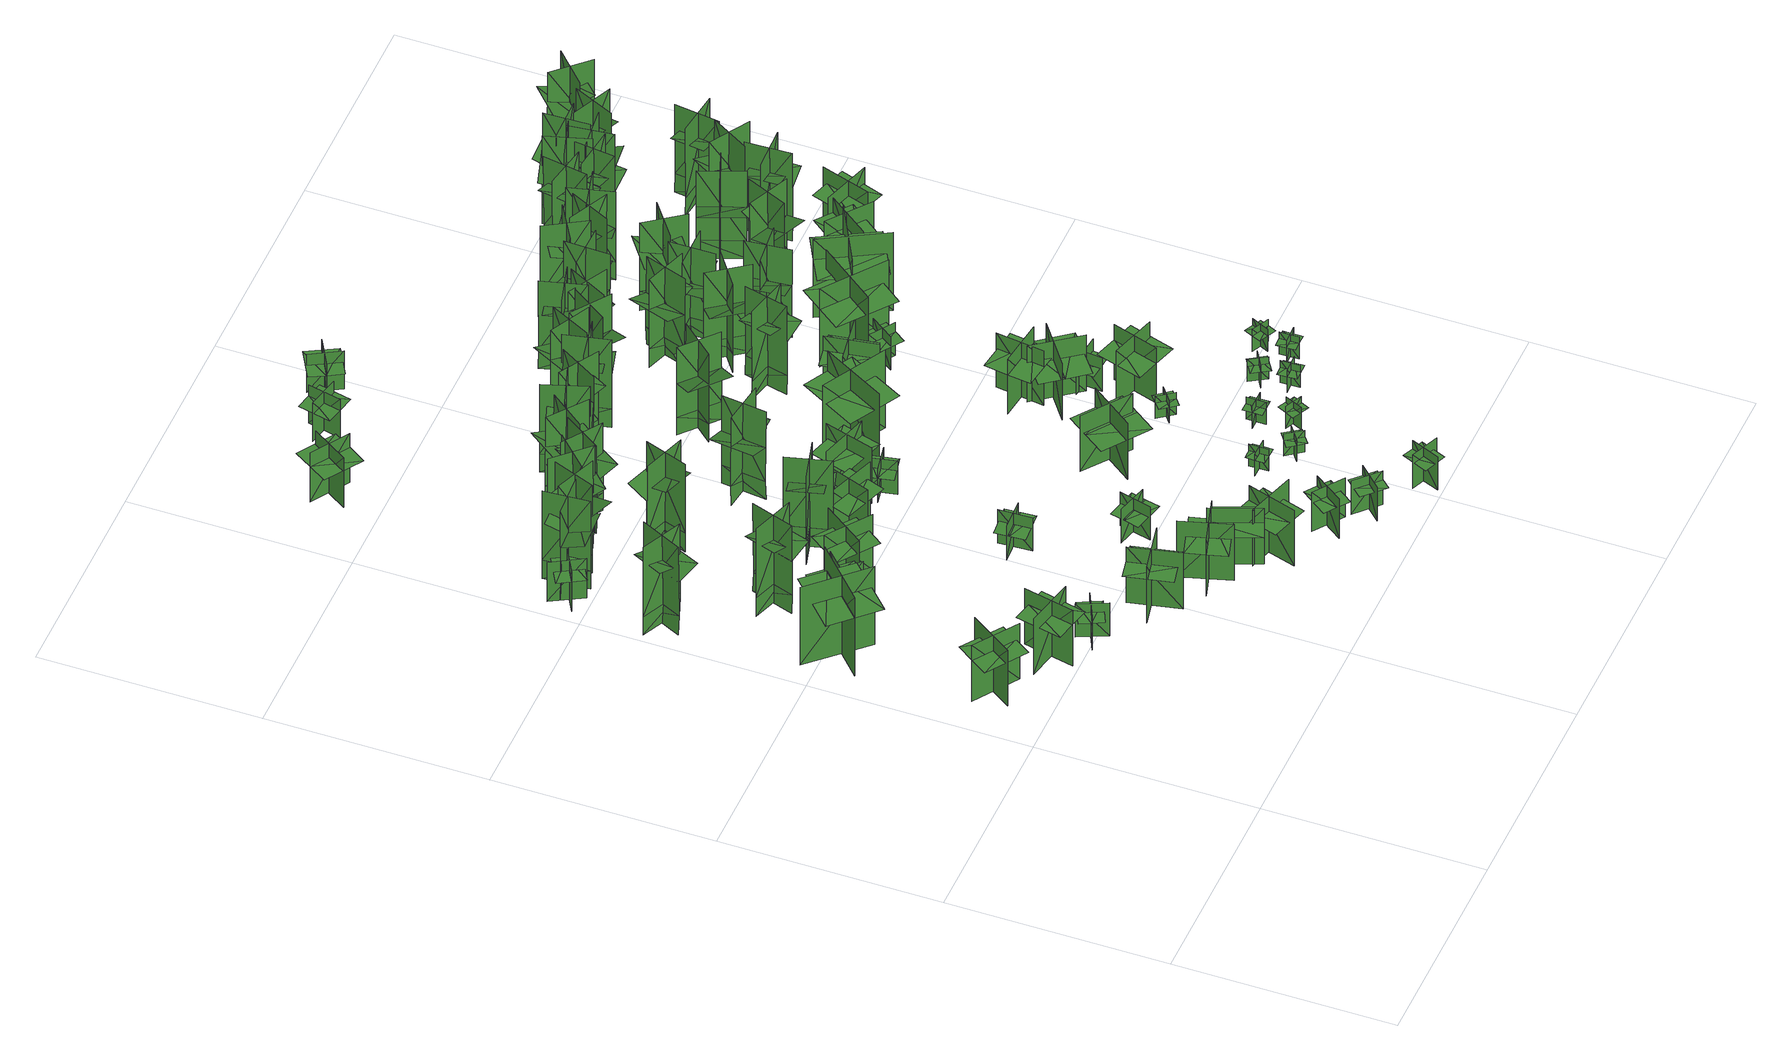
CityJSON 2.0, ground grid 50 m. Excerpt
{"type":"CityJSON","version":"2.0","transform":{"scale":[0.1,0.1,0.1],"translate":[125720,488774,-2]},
"CityObjects":{
"tree1":{"type":"SolitaryVegetationObject","geometry":[{"type":"MultiSurface","lod":"1","boundaries":[[[0,1,2]],[[0,2,3]],[[4,5,6]],[[4,6,7]],[[8,9,10]],[[8,10,11]],[[8,12,13]],[[8,13,9]]]}]},
"tree2":{"type":"SolitaryVegetationObject","geometry":[{"type":"MultiSurface","lod":"1","boundaries":[[[14,15,16]],[[14,16,17]],[[18,19,20]],[[18,20,21]],[[22,23,24]],[[22,24,25]],[[22,26,27]],[[22,27,23]]]}]},
"tree3":{"type":"SolitaryVegetationObject","geometry":[{"type":"MultiSurface","lod":"1","boundaries":[[[28,29,30]],[[28,30,31]],[[32,33,34]],[[32,34,35]],[[36,37,38]],[[36,38,39]],[[36,40,41]],[[36,41,37]]]}]},
"tree4":{"type":"SolitaryVegetationObject","geometry":[{"type":"MultiSurface","lod":"1","boundaries":[[[42,43,44]],[[42,44,45]],[[46,47,48]],[[46,48,49]],[[50,51,47]],[[50,47,46]],[[52,53,43]],[[52,43,42]],[[54,55,56]],[[54,56,57]],[[58,59,60]],[[58,60,61]]]}]},
"tree5":{"type":"SolitaryVegetationObject","geometry":[{"type":"MultiSurface","lod":"1","boundaries":[[[62,63,64]],[[62,64,65]],[[66,67,68]],[[66,68,69]],[[70,71,72]],[[70,72,73]],[[70,74,75]],[[70,75,71]]]}]},
"tree6":{"type":"SolitaryVegetationObject","geometry":[{"type":"MultiSurface","lod":"1","boundaries":[[[76,77,78]],[[76,78,79]],[[80,81,82]],[[80,82,83]],[[84,85,86]],[[84,86,87]],[[84,88,89]],[[84,89,85]]]}]},
"tree7":{"type":"SolitaryVegetationObject","geometry":[{"type":"MultiSurface","lod":"1","boundaries":[[[90,91,92]],[[90,92,93]],[[94,95,96]],[[94,96,97]],[[98,99,100]],[[98,100,101]],[[98,102,103]],[[98,103,99]]]}]},
"tree8":{"type":"SolitaryVegetationObject","geometry":[{"type":"MultiSurface","lod":"1","boundaries":[[[104,105,106]],[[104,106,107]],[[108,109,110]],[[108,110,111]],[[112,113,109]],[[112,109,108]],[[114,115,105]],[[114,105,104]],[[116,117,118]],[[116,118,119]],[[120,121,122]],[[120,122,123]]]}]},
"tree9":{"type":"SolitaryVegetationObject","geometry":[{"type":"MultiSurface","lod":"1","boundaries":[[[124,125,126]],[[124,126,127]],[[128,129,130]],[[128,130,131]],[[132,133,129]],[[132,129,128]],[[134,135,125]],[[134,125,124]],[[136,137,138]],[[136,138,139]],[[140,141,142]],[[140,142,143]]]}]},
"tree10":{"type":"SolitaryVegetationObject","geometry":[{"type":"MultiSurface","lod":"1","boundaries":[[[144,145,146]],[[144,146,147]],[[148,149,150]],[[148,150,151]],[[152,153,154]],[[152,154,155]],[[152,156,157]],[[152,157,153]]]}]},
"tree11":{"type":"SolitaryVegetationObject","geometry":[{"type":"MultiSurface","lod":"1","boundaries":[[[158,159,160]],[[158,160,161]],[[162,163,164]],[[162,164,165]],[[166,167,163]],[[166,163,162]],[[168,169,159]],[[168,159,158]],[[170,171,172]],[[170,172,173]],[[174,175,176]],[[174,176,177]]]}]},
"tree12":{"type":"SolitaryVegetationObject","geometry":[{"type":"MultiSurface","lod":"1","boundaries":[[[178,179,180]],[[178,180,181]],[[182,183,184]],[[182,184,185]],[[186,187,188]],[[186,188,189]],[[186,190,191]],[[186,191,187]]]}]},
"tree13":{"type":"SolitaryVegetationObject","geometry":[{"type":"MultiSurface","lod":"1","boundaries":[[[192,193,194]],[[192,194,195]],[[196,197,198]],[[196,198,199]],[[200,201,202]],[[200,202,203]],[[200,204,205]],[[200,205,201]]]}]},
"tree14":{"type":"SolitaryVegetationObject","geometry":[{"type":"MultiSurface","lod":"1","boundaries":[[[206,207,208]],[[206,208,209]],[[210,211,212]],[[210,212,213]],[[214,215,211]],[[214,211,210]],[[216,217,207]],[[216,207,206]],[[218,219,220]],[[218,220,221]],[[222,223,224]],[[222,224,225]]]}]},
"tree15":{"type":"SolitaryVegetationObject","geometry":[{"type":"MultiSurface","lod":"1","boundaries":[[[226,227,228]],[[226,228,229]],[[230,231,232]],[[230,232,233]],[[234,235,231]],[[234,231,230]],[[236,237,227]],[[236,227,226]],[[238,239,240]],[[238,240,241]],[[242,243,244]],[[242,244,245]]]}]},
"tree16":{"type":"SolitaryVegetationObject","geometry":[{"type":"MultiSurface","lod":"1","boundaries":[[[246,247,248]],[[246,248,249]],[[250,251,252]],[[250,252,253]],[[254,255,251]],[[254,251,250]],[[256,257,247]],[[256,247,246]],[[258,259,260]],[[258,260,261]],[[262,263,264]],[[262,264,265]]]}]},
"tree17":{"type":"SolitaryVegetationObject","geometry":[{"type":"MultiSurface","lod":"1","boundaries":[[[266,267,268]],[[266,268,269]],[[270,271,272]],[[270,272,273]],[[274,275,276]],[[274,276,277]],[[274,278,279]],[[274,279,275]]]}]},
"tree18":{"type":"SolitaryVegetationObject","geometry":[{"type":"MultiSurface","lod":"1","boundaries":[[[280,281,282]],[[280,282,283]],[[284,285,286]],[[284,286,287]],[[288,289,290]],[[288,290,291]],[[288,291,292]],[[288,292,293]]]}]},
"tree19":{"type":"SolitaryVegetationObject","geometry":[{"type":"MultiSurface","lod":"1","boundaries":[[[294,295,296]],[[294,296,297]],[[298,299,300]],[[298,300,301]],[[302,303,304]],[[302,304,305]],[[302,306,307]],[[302,307,303]]]}]},
"tree20":{"type":"SolitaryVegetationObject","geometry":[{"type":"MultiSurface","lod":"1","boundaries":[[[308,309,310]],[[308,310,311]],[[312,313,314]],[[312,314,315]],[[316,317,313]],[[316,313,312]],[[318,319,309]],[[318,309,308]],[[320,321,322]],[[320,322,323]],[[324,325,326]],[[324,326,327]]]}]},
"tree21":{"type":"SolitaryVegetationObject","geometry":[{"type":"MultiSurface","lod":"1","boundaries":[[[328,329,330]],[[328,330,331]],[[332,333,334]],[[332,334,335]],[[336,337,338]],[[336,338,339]],[[336,340,341]],[[336,341,337]]]}]},
"tree22":{"type":"SolitaryVegetationObject","geometry":[{"type":"MultiSurface","lod":"1","boundaries":[[[342,343,344]],[[342,344,345]],[[346,347,348]],[[346,348,349]],[[350,351,352]],[[350,352,353]],[[350,353,354]],[[350,354,355]]]}]},
"tree23":{"type":"SolitaryVegetationObject","geometry":[{"type":"MultiSurface","lod":"1","boundaries":[[[356,357,358]],[[356,358,359]],[[360,361,362]],[[360,362,363]],[[364,365,361]],[[364,361,360]],[[366,367,357]],[[366,357,356]],[[368,369,370]],[[368,370,371]],[[372,373,374]],[[372,374,375]]]}]},
"tree24":{"type":"SolitaryVegetationObject","geometry":[{"type":"MultiSurface","lod":"1","boundaries":[[[376,377,378]],[[376,378,379]],[[380,381,382]],[[380,382,383]],[[384,385,386]],[[384,386,387]],[[384,387,388]],[[384,388,389]]]}]},
"tree25":{"type":"SolitaryVegetationObject","geometry":[{"type":"MultiSurface","lod":"1","boundaries":[[[390,391,392]],[[390,392,393]],[[394,395,396]],[[394,396,397]],[[398,399,400]],[[398,400,401]],[[398,402,403]],[[398,403,399]]]}]},
"tree26":{"type":"SolitaryVegetationObject","geometry":[{"type":"MultiSurface","lod":"1","boundaries":[[[404,405,406]],[[404,406,407]],[[408,409,410]],[[408,410,411]],[[412,413,409]],[[412,409,408]],[[414,415,405]],[[414,405,404]],[[416,417,418]],[[416,418,419]],[[420,421,422]],[[420,422,423]]]}]},
"tree27":{"type":"SolitaryVegetationObject","geometry":[{"type":"MultiSurface","lod":"1","boundaries":[[[424,425,426]],[[424,426,427]],[[428,429,430]],[[428,430,431]],[[432,433,429]],[[432,429,428]],[[434,435,425]],[[434,425,424]],[[436,437,438]],[[436,438,439]],[[440,441,442]],[[440,442,443]]]}]},
"tree28":{"type":"SolitaryVegetationObject","geometry":[{"type":"MultiSurface","lod":"1","boundaries":[[[444,445,446]],[[444,446,447]],[[448,449,450]],[[448,450,451]],[[452,453,454]],[[452,454,455]],[[452,456,457]],[[452,457,453]]]}]},
"tree29":{"type":"SolitaryVegetationObject","geometry":[{"type":"MultiSurface","lod":"1","boundaries":[[[458,459,460]],[[458,460,461]],[[462,463,464]],[[462,464,465]],[[466,467,468]],[[466,468,469]],[[466,469,470]],[[466,470,471]]]}]},
"tree30":{"type":"SolitaryVegetationObject","geometry":[{"type":"MultiSurface","lod":"1","boundaries":[[[472,473,474]],[[472,474,475]],[[476,477,478]],[[476,478,479]],[[480,481,482]],[[480,482,483]],[[480,484,485]],[[480,485,481]]]}]},
"tree31":{"type":"SolitaryVegetationObject","geometry":[{"type":"MultiSurface","lod":"1","boundaries":[[[486,487,488]],[[486,488,489]],[[490,491,492]],[[490,492,493]],[[494,495,491]],[[494,491,490]],[[496,497,487]],[[496,487,486]],[[498,499,500]],[[498,500,501]],[[502,503,504]],[[502,504,505]]]}]},
"tree32":{"type":"SolitaryVegetationObject","geometry":[{"type":"MultiSurface","lod":"1","boundaries":[[[506,507,508]],[[506,508,509]],[[510,511,512]],[[510,512,513]],[[514,515,516]],[[514,516,517]],[[514,517,518]],[[514,518,519]]]}]},
"tree33":{"type":"SolitaryVegetationObject","geometry":[{"type":"MultiSurface","lod":"1","boundaries":[[[520,521,522]],[[520,522,523]],[[524,525,526]],[[524,526,527]],[[528,529,530]],[[528,530,531]],[[528,531,532]],[[528,532,533]]]}]},
"tree34":{"type":"SolitaryVegetationObject","geometry":[{"type":"MultiSurface","lod":"1","boundaries":[[[534,535,536]],[[534,536,537]],[[538,539,540]],[[538,540,541]],[[542,543,544]],[[542,544,545]],[[542,546,547]],[[542,547,543]]]}]},
"tree35":{"type":"SolitaryVegetationObject","geometry":[{"type":"MultiSurface","lod":"1","boundaries":[[[548,549,550]],[[548,550,551]],[[552,553,554]],[[552,554,555]],[[556,557,558]],[[556,558,559]],[[556,559,560]],[[556,560,561]]]}]},
"tree36":{"type":"SolitaryVegetationObject","geometry":[{"type":"MultiSurface","lod":"1","boundaries":[[[562,563,564]],[[562,564,565]],[[566,567,568]],[[566,568,569]],[[570,571,572]],[[570,572,573]],[[570,574,575]],[[570,575,571]]]}]},
"tree37":{"type":"SolitaryVegetationObject","geometry":[{"type":"MultiSurface","lod":"1","boundaries":[[[576,577,578]],[[576,578,579]],[[580,581,582]],[[580,582,583]],[[584,585,581]],[[584,581,580]],[[586,587,577]],[[586,577,576]],[[588,589,590]],[[588,590,591]],[[592,593,594]],[[592,594,595]]]}]},
"tree38":{"type":"SolitaryVegetationObject","geometry":[{"type":"MultiSurface","lod":"1","boundaries":[[[596,597,598]],[[596,598,599]],[[600,601,602]],[[600,602,603]],[[604,605,601]],[[604,601,600]],[[606,607,597]],[[606,597,596]],[[608,609,610]],[[608,610,611]],[[612,613,614]],[[612,614,615]]]}]},
"tree39":{"type":"SolitaryVegetationObject","geometry":[{"type":"MultiSurface","lod":"1","boundaries":[[[616,617,618]],[[616,618,619]],[[620,621,622]],[[620,622,623]],[[624,625,626]],[[624,626,627]],[[624,627,628]],[[624,628,629]]]}]},
"tree40":{"type":"SolitaryVegetationObject","geometry":[{"type":"MultiSurface","lod":"1","boundaries":[[[630,631,632]],[[630,632,633]],[[634,635,636]],[[634,636,637]],[[638,639,635]],[[638,635,634]],[[640,641,631]],[[640,631,630]],[[642,643,644]],[[642,644,645]],[[646,647,648]],[[646,648,649]]]}]},
"tree41":{"type":"SolitaryVegetationObject","geometry":[{"type":"MultiSurface","lod":"1","boundaries":[[[650,651,652]],[[650,652,653]],[[654,655,656]],[[654,656,657]],[[658,659,660]],[[658,660,661]],[[658,661,662]],[[658,662,663]]]}]},
"tree42":{"type":"SolitaryVegetationObject","geometry":[{"type":"MultiSurface","lod":"1","boundaries":[[[664,665,666]],[[664,666,667]],[[668,669,670]],[[668,670,671]],[[672,673,669]],[[672,669,668]],[[674,675,665]],[[674,665,664]],[[676,677,678]],[[676,678,679]],[[680,681,682]],[[680,682,683]]]}]},
"tree43":{"type":"SolitaryVegetationObject","geometry":[{"type":"MultiSurface","lod":"1","boundaries":[[[684,685,686]],[[684,686,687]],[[688,689,690]],[[688,690,691]],[[692,693,694]],[[692,694,695]],[[692,695,696]],[[692,696,697]]]}]},
"tree44":{"type":"SolitaryVegetationObject","geometry":[{"type":"MultiSurface","lod":"1","boundaries":[[[698,699,700]],[[698,700,701]],[[702,703,704]],[[702,704,705]],[[706,707,708]],[[706,708,709]],[[706,709,710]],[[706,710,711]]]}]},
"tree45":{"type":"SolitaryVegetationObject","geometry":[{"type":"MultiSurface","lod":"1","boundaries":[[[712,713,714]],[[712,714,715]],[[716,717,718]],[[716,718,719]],[[720,721,722]],[[720,722,723]],[[720,723,724]],[[720,724,725]]]}]},
"tree46":{"type":"SolitaryVegetationObject","geometry":[{"type":"MultiSurface","lod":"1","boundaries":[[[726,727,728]],[[726,728,729]],[[730,731,732]],[[730,732,733]],[[734,735,736]],[[734,736,737]],[[734,738,739]],[[734,739,735]]]}]},
"tree47":{"type":"SolitaryVegetationObject","geometry":[{"type":"MultiSurface","lod":"1","boundaries":[[[740,741,742]],[[740,742,743]],[[744,745,746]],[[744,746,747]],[[748,749,750]],[[748,750,751]],[[748,751,752]],[[748,752,753]]]}]},
"tree48":{"type":"SolitaryVegetationObject","geometry":[{"type":"MultiSurface","lod":"1","boundaries":[[[754,755,756]],[[754,756,757]],[[758,759,760]],[[758,760,761]],[[762,763,759]],[[762,759,758]],[[764,765,755]],[[764,755,754]],[[766,767,768]],[[766,768,769]],[[770,771,772]],[[770,772,773]]]}]},
"tree49":{"type":"SolitaryVegetationObject","geometry":[{"type":"MultiSurface","lod":"1","boundaries":[[[774,775,776]],[[774,776,777]],[[778,779,780]],[[778,780,781]],[[782,783,779]],[[782,779,778]],[[784,785,775]],[[784,775,774]],[[786,787,788]],[[786,788,789]],[[790,791,792]],[[790,792,793]]]}]},
"tree50":{"type":"SolitaryVegetationObject","geometry":[{"type":"MultiSurface","lod":"1","boundaries":[[[794,795,796]],[[794,796,797]],[[798,799,800]],[[798,800,801]],[[802,803,799]],[[802,799,798]],[[804,805,795]],[[804,795,794]],[[806,807,808]],[[806,808,809]],[[810,811,812]],[[810,812,813]]]}]},
"tree51":{"type":"SolitaryVegetationObject","geometry":[{"type":"MultiSurface","lod":"1","boundaries":[[[814,815,816]],[[814,816,817]],[[818,819,820]],[[818,820,821]],[[822,823,824]],[[822,824,825]],[[822,825,826]],[[822,826,827]]]}]},
"tree52":{"type":"SolitaryVegetationObject","geometry":[{"type":"MultiSurface","lod":"1","boundaries":[[[828,829,830]],[[828,830,831]],[[832,833,834]],[[832,834,835]],[[836,837,838]],[[836,838,839]],[[836,839,840]],[[836,840,841]]]}]},
"tree53":{"type":"SolitaryVegetationObject","geometry":[{"type":"MultiSurface","lod":"1","boundaries":[[[842,843,844]],[[842,844,845]],[[846,847,848]],[[846,848,849]],[[850,851,852]],[[850,852,853]],[[850,853,854]],[[850,854,855]]]}]},
"tree54":{"type":"SolitaryVegetationObject","geometry":[{"type":"MultiSurface","lod":"1","boundaries":[[[856,857,858]],[[856,858,859]],[[860,861,862]],[[860,862,863]],[[864,865,861]],[[864,861,860]],[[866,867,857]],[[866,857,856]],[[868,869,870]],[[868,870,871]],[[872,873,874]],[[872,874,875]]]}]},
"tree55":{"type":"SolitaryVegetationObject","geometry":[{"type":"MultiSurface","lod":"1","boundaries":[[[876,877,878]],[[876,878,879]],[[880,881,882]],[[880,882,883]],[[884,885,881]],[[884,881,880]],[[886,887,877]],[[886,877,876]],[[888,889,890]],[[888,890,891]],[[892,893,894]],[[892,894,895]]]}]},
"tree56":{"type":"SolitaryVegetationObject","geometry":[{"type":"MultiSurface","lod":"1","boundaries":[[[896,897,898]],[[896,898,899]],[[900,901,902]],[[900,902,903]],[[904,905,906]],[[904,906,907]],[[904,907,908]],[[904,908,909]]]}]},
"tree57":{"type":"SolitaryVegetationObject","geometry":[{"type":"MultiSurface","lod":"1","boundaries":[[[910,911,912]],[[910,912,913]],[[914,915,916]],[[914,916,917]],[[918,919,920]],[[918,920,921]],[[918,921,922]],[[918,922,923]]]}]},
"tree58":{"type":"SolitaryVegetationObject","geometry":[{"type":"MultiSurface","lod":"1","boundaries":[[[924,925,926]],[[924,926,927]],[[928,929,930]],[[928,930,931]],[[932,933,934]],[[932,934,935]],[[932,935,936]],[[932,936,937]]]}]},
"tree59":{"type":"SolitaryVegetationObject","geometry":[{"type":"MultiSurface","lod":"1","boundaries":[[[938,939,940]],[[938,940,941]],[[942,943,944]],[[942,944,945]],[[946,947,948]],[[946,948,949]],[[946,950,951]],[[946,951,947]]]}]},
"tree60":{"type":"SolitaryVegetationObject","geometry":[{"type":"MultiSurface","lod":"1","boundaries":[[[952,953,954]],[[952,954,955]],[[956,957,958]],[[956,958,959]],[[960,961,957]],[[960,957,956]],[[962,963,953]],[[962,953,952]],[[964,965,966]],[[964,966,967]],[[968,969,970]],[[968,970,971]]]}]},
"tree61":{"type":"SolitaryVegetationObject","geometry":[{"type":"MultiSurface","lod":"1","boundaries":[[[972,973,974]],[[972,974,975]],[[976,977,978]],[[976,978,979]],[[980,981,977]],[[980,977,976]],[[982,983,973]],[[982,973,972]],[[984,985,986]],[[984,986,987]],[[988,989,990]],[[988,990,991]]]}]},
"tree62":{"type":"SolitaryVegetationObject","geometry":[{"type":"MultiSurface","lod":"1","boundaries":[[[992,993,994]],[[992,994,995]],[[996,997,998]],[[996,998,999]],[[1000,1001,997]],[[1000,997,996]],[[1002,1003,993]],[[1002,993,992]],[[1004,1005,1006]],[[1004,1006,1007]],[[1008,1009,1010]],[[1008,1010,1011]]]}]},
"tree63":{"type":"SolitaryVegetationObject","geometry":[{"type":"MultiSurface","lod":"1","boundaries":[[[1012,1013,1014]],[[1012,1014,1015]],[[1016,1017,1018]],[[1016,1018,1019]],[[1020,1021,1022]],[[1020,1022,1023]],[[1020,1023,1024]],[[1020,1024,1025]]]}]},
"tree64":{"type":"SolitaryVegetationObject","geometry":[{"type":"MultiSurface","lod":"1","boundaries":[[[1026,1027,1028]],[[1026,1028,1029]],[[1030,1031,1032]],[[1030,1032,1033]],[[1034,1035,1036]],[[1034,1036,1037]],[[1034,1038,1039]],[[1034,1039,1035]]]}]},
"tree65":{"type":"SolitaryVegetationObject","geometry":[{"type":"MultiSurface","lod":"1","boundaries":[[[1040,1041,1042]],[[1040,1042,1043]],[[1044,1045,1046]],[[1044,1046,1047]],[[1048,1049,1045]],[[1048,1045,1044]],[[1050,1051,1041]],[[1050,1041,1040]],[[1052,1053,1054]],[[1052,1054,1055]],[[1056,1057,1058]],[[1056,1058,1059]]]}]},
"tree66":{"type":"SolitaryVegetationObject","geometry":[{"type":"MultiSurface","lod":"1","boundaries":[[[1060,1061,1062]],[[1060,1062,1063]],[[1064,1065,1066]],[[1064,1066,1067]],[[1068,1069,1070]],[[1068,1070,1071]],[[1068,1071,1072]],[[1068,1072,1073]]]}]},
"tree67":{"type":"SolitaryVegetationObject","geometry":[{"type":"MultiSurface","lod":"1","boundaries":[[[1074,1075,1076]],[[1074,1076,1077]],[[1078,1079,1080]],[[1078,1080,1081]],[[1082,1083,1079]],[[1082,1079,1078]],[[1084,1085,1075]],[[1084,1075,1074]],[[1086,1087,1088]],[[1086,1088,1089]],[[1090,1091,1092]],[[1090,1092,1093]]]}]},
"tree68":{"type":"SolitaryVegetationObject","geometry":[{"type":"MultiSurface","lod":"1","boundaries":[[[1094,1095,1096]],[[1094,1096,1097]],[[1098,1099,1100]],[[1098,1100,1101]],[[1102,1103,1104]],[[1102,1104,1105]],[[1102,1106,1107]],[[1102,1107,1103]]]}]},
"tree69":{"type":"SolitaryVegetationObject","geometry":[{"type":"MultiSurface","lod":"1","boundaries":[[[1108,1109,1110]],[[1108,1110,1111]],[[1112,1113,1114]],[[1112,1114,1115]],[[1116,1117,1113]],[[1116,1113,1112]],[[1118,1119,1109]],[[1118,1109,1108]],[[1120,1121,1122]],[[1120,1122,1123]],[[1124,1125,1126]],[[1124,1126,1127]]]}]},
"tree70":{"type":"SolitaryVegetationObject","geometry":[{"type":"MultiSurface","lod":"1","boundaries":[[[1128,1129,1130]],[[1128,1130,1131]],[[1132,1133,1134]],[[1132,1134,1135]],[[1136,1137,1133]],[[1136,1133,1132]],[[1138,1139,1129]],[[1138,1129,1128]],[[1140,1141,1142]],[[1140,1142,1143]],[[1144,1145,1146]],[[1144,1146,1147]]]}]},
"tree71":{"type":"SolitaryVegetationObject","geometry":[{"type":"MultiSurface","lod":"1","boundaries":[[[1148,1149,1150]],[[1148,1150,1151]],[[1152,1153,1154]],[[1152,1154,1155]],[[1156,1157,1153]],[[1156,1153,1152]],[[1158,1159,1149]],[[1158,1149,1148]],[[1160,1161,1162]],[[1160,1162,1163]],[[1164,1165,1166]],[[1164,1166,1167]]]}]},
"tree72":{"type":"SolitaryVegetationObject","geometry":[{"type":"MultiSurface","lod":"1","boundaries":[[[1168,1169,1170]],[[1168,1170,1171]],[[1172,1173,1174]],[[1172,1174,1175]],[[1176,1177,1173]],[[1176,1173,1172]],[[1178,1179,1169]],[[1178,1169,1168]],[[1180,1181,1182]],[[1180,1182,1183]],[[1184,1185,1186]],[[1184,1186,1187]]]}]},
"tree73":{"type":"SolitaryVegetationObject","geometry":[{"type":"MultiSurface","lod":"1","boundaries":[[[1188,1189,1190]],[[1188,1190,1191]],[[1192,1193,1194]],[[1192,1194,1195]],[[1196,1197,1198]],[[1196,1198,1199]],[[1196,1200,1201]],[[1196,1201,1197]]]}]},
"tree74":{"type":"SolitaryVegetationObject","geometry":[{"type":"MultiSurface","lod":"1","boundaries":[[[1202,1203,1204]],[[1202,1204,1205]],[[1206,1207,1208]],[[1206,1208,1209]],[[1210,1211,1207]],[[1210,1207,1206]],[[1212,1213,1203]],[[1212,1203,1202]],[[1214,1215,1216]],[[1214,1216,1217]],[[1218,1219,1220]],[[1218,1220,1221]]]}]},
"tree75":{"type":"SolitaryVegetationObject","geometry":[{"type":"MultiSurface","lod":"1","boundaries":[[[1222,1223,1224]],[[1222,1224,1225]],[[1226,1227,1228]],[[1226,1228,1229]],[[1230,1231,1227]],[[1230,1227,1226]],[[1232,1233,1223]],[[1232,1223,1222]],[[1234,1235,1236]],[[1234,1236,1237]],[[1238,1239,1240]],[[1238,1240,1241]]]}]},
"tree76":{"type":"SolitaryVegetationObject","geometry":[{"type":"MultiSurface","lod":"1","boundaries":[[[1242,1243,1244]],[[1242,1244,1245]],[[1246,1247,1248]],[[1246,1248,1249]],[[1250,1251,1247]],[[1250,1247,1246]],[[1252,1253,1243]],[[1252,1243,1242]],[[1254,1255,1256]],[[1254,1256,1257]],[[1258,1259,1260]],[[1258,1260,1261]]]}]},
"tree77":{"type":"SolitaryVegetationObject","geometry":[{"type":"MultiSurface","lod":"1","boundaries":[[[1262,1263,1264]],[[1262,1264,1265]],[[1266,1267,1268]],[[1266,1268,1269]],[[1270,1271,1267]],[[1270,1267,1266]],[[1272,1273,1263]],[[1272,1263,1262]],[[1274,1275,1276]],[[1274,1276,1277]],[[1278,1279,1280]],[[1278,1280,1281]]]}]},
"tree78":{"type":"SolitaryVegetationObject","geometry":[{"type":"MultiSurface","lod":"1","boundaries":[[[1282,1283,1284]],[[1282,1284,1285]],[[1286,1287,1288]],[[1286,1288,1289]],[[1290,1291,1292]],[[1290,1292,1293]],[[1290,1294,1295]],[[1290,1295,1291]]]}]},
"tree79":{"type":"SolitaryVegetationObject","geometry":[{"type":"MultiSurface","lod":"1","boundaries":[[[1296,1297,1298]],[[1296,1298,1299]],[[1300,1301,1302]],[[1300,1302,1303]],[[1304,1305,1301]],[[1304,1301,1300]],[[1306,1307,1297]],[[1306,1297,1296]],[[1308,1309,1310]],[[1308,1310,1311]],[[1312,1313,1314]],[[1312,1314,1315]]]}]},
"tree80":{"type":"SolitaryVegetationObject","geometry":[{"type":"MultiSurface","lod":"1","boundaries":[[[1316,1317,1318]],[[1316,1318,1319]],[[1320,1321,1322]],[[1320,1322,1323]],[[1324,1325,1321]],[[1324,1321,1320]],[[1326,1327,1317]],[[1326,1317,1316]],[[1328,1329,1330]],[[1328,1330,1331]],[[1332,1333,1334]],[[1332,1334,1335]]]}]},
"tree81":{"type":"SolitaryVegetationObject","geometry":[{"type":"MultiSurface","lod":"1","boundaries":[[[1336,1337,1338]],[[1336,1338,1339]],[[1340,1341,1342]],[[1340,1342,1343]],[[1344,1345,1341]],[[1344,1341,1340]],[[1346,1347,1337]],[[1346,1337,1336]],[[1348,1349,1350]],[[1348,1350,1351]],[[1352,1353,1354]],[[1352,1354,1355]]]}]},
"tree82":{"type":"SolitaryVegetationObject","geometry":[{"type":"MultiSurface","lod":"1","boundaries":[[[1356,1357,1358]],[[1356,1358,1359]],[[1360,1361,1362]],[[1360,1362,1363]],[[1364,1365,1361]],[[1364,1361,1360]],[[1366,1367,1357]],[[1366,1357,1356]],[[1368,1369,1370]],[[1368,1370,1371]],[[1372,1373,1374]],[[1372,1374,1375]]]}]},
"tree83":{"type":"SolitaryVegetationObject","geometry":[{"type":"MultiSurface","lod":"1","boundaries":[[[1376,1377,1378]],[[1376,1378,1379]],[[1380,1381,1382]],[[1380,1382,1383]],[[1384,1385,1381]],[[1384,1381,1380]],[[1386,1387,1377]],[[1386,1377,1376]],[[1388,1389,1390]],[[1388,1390,1391]],[[1392,1393,1394]],[[1392,1394,1395]]]}]},
"tree84":{"type":"SolitaryVegetationObject","geometry":[{"type":"MultiSurface","lod":"1","boundaries":[[[1396,1397,1398]],[[1396,1398,1399]],[[1400,1401,1402]],[[1400,1402,1403]],[[1404,1405,1401]],[[1404,1401,1400]],[[1406,1407,1397]],[[1406,1397,1396]],[[1408,1409,1410]],[[1408,1410,1411]],[[1412,1413,1414]],[[1412,1414,1415]]]}]}
},
"vertices":[
[175,599,8],[77,666,8],[77,666,165],[175,599,165],[157,691,8],[91,593,8],[91,593,165],[157,691,165],[167,605,124],[77,666,124],[51,627,124],[141,566,124],[193,643,124],[104,704,124],
[183,1032,5],[63,918,5],[63,918,224],[183,1032,224],[52,1034,5],[166,915,5],[166,915,224],[52,1034,224],[173,1023,168],[63,918,168],[109,871,168],[218,975,168],[128,1070,168],[18,965,168],
[276,628,9],[251,513,9],[251,513,165],[276,628,165],[198,577,9],[313,552,9],[313,552,165],[198,577,165],[273,618,125],[251,513,125],[296,503,125],[319,608,125],[228,628,125],[205,522,125],
[86,1391,62],[42,1297,62],[40,1298,256],[84,1391,256],[12,1364,62],[106,1320,62],[106,1321,256],[13,1365,256],[13,1365,10],[106,1321,10],[84,1391,10],[40,1298,10],[85,1391,157],[41,1297,157],[89,1275,175],[133,1369,175],[47,1310,187],[79,1381,187],[44,1397,198],[11,1327,198],
[312,494,7],[376,524,7],[376,524,100],[312,494,100],[364,476,7],[335,540,7],[335,540,100],[364,476,100],[317,497,76],[376,524,76],[364,550,76],[305,522,76],[329,472,76],[388,499,76],
[154,1053,3],[236,968,3],[236,968,159],[154,1053,159],[153,960,3],[238,1042,3],[238,1042,159],[153,960,159],[161,1046,119],[236,968,119],[270,1001,119],[195,1078,119],[128,1013,119],[203,936,119],
[90,1565,17],[18,1524,17],[18,1524,127],[90,1565,127],[27,1582,17],[67,1510,17],[67,1510,127],[27,1582,127],[84,1561,99],[18,1524,99],[34,1496,99],[100,1533,99],[68,1590,99],[2,1553,99],
[219,1203,61],[186,1105,61],[185,1105,256],[218,1204,256],[149,1169,62],[247,1136,62],[248,1136,256],[149,1169,256],[149,1169,10],[248,1136,10],[218,1204,10],[185,1105,10],[218,1203,156],[185,1105,156],[235,1088,175],[268,1187,175],[190,1119,187],[214,1193,187],[177,1205,198],[153,1131,198],
[142,1562,71],[39,1556,71],[39,1558,266],[142,1564,266],[84,1615,72],[90,1511,72],[91,1511,266],[85,1615,266],[85,1615,20],[91,1511,20],[142,1564,20],[39,1558,20],[142,1563,166],[39,1557,166],[42,1505,185],[145,1511,185],[53,1558,197],[131,1563,197],[128,1602,208],[51,1597,208],
[493,365,8],[468,480,8],[468,480,165],[493,365,165],[543,443,8],[427,419,8],[428,419,165],[543,443,165],[490,375,124],[468,480,124],[423,471,124],[445,365,124],[536,384,124],[514,490,124],
[208,1551,68],[112,1589,68],[112,1591,263],[209,1553,263],[177,1623,68],[139,1527,68],[140,1527,263],[178,1623,263],[178,1623,17],[140,1527,17],[209,1553,17],[112,1591,17],[209,1552,163],[112,1590,163],[93,1541,182],[189,1503,182],[125,1585,194],[198,1557,194],[212,1594,204],[140,1622,204],
[366,998,11],[270,1067,11],[270,1067,167],[366,998,167],[350,1090,11],[281,995,11],[281,995,167],[350,1090,167],[357,1004,127],[270,1067,127],[243,1030,127],[330,966,127],[385,1042,127],[297,1105,127],
[660,368,8],[546,335,8],[546,335,165],[660,368,165],[578,412,8],[611,299,8],[611,299,165],[578,412,165],[650,365,124],[546,335,124],[559,290,124],[663,320,124],[638,410,124],[534,380,124],
[258,1638,70],[184,1566,70],[183,1567,264],[257,1640,264],[180,1640,70],[252,1566,70],[252,1566,264],[180,1641,264],[180,1641,18],[252,1566,18],[257,1640,18],[183,1567,18],[257,1639,165],[183,1567,165],[220,1529,183],[294,1601,183],[193,1577,195],[248,1631,195],[221,1659,206],[166,1605,206],
[243,1446,61],[341,1413,61],[340,1411,256],[242,1445,256],[277,1376,62],[310,1474,62],[310,1474,256],[276,1376,256],[276,1376,10],[310,1474,10],[242,1445,10],[340,1411,10],[242,1445,156],[340,1412,156],[358,1461,175],[260,1495,175],[327,1416,187],[253,1441,187],[241,1404,198],[314,1379,198],
[371,1197,62],[396,1097,62],[395,1097,257],[369,1197,257],[331,1131,63],[431,1156,63],[431,1157,257],[330,1131,257],[330,1131,11],[431,1157,11],[369,1197,11],[395,1097,11],[370,1197,157],[395,1097,157],[446,1110,176],[421,1210,176],[392,1111,188],[372,1186,188],[334,1176,199],[354,1101,199],
[637,370,7],[680,260,7],[680,260,164],[637,370,164],[601,284,7],[710,327,7],[710,327,164],[601,284,164],[641,361,124],[680,260,124],[724,277,124],[684,378,124],[598,344,124],[637,243,124],
[490,752,15],[565,756,15],[565,756,109],[490,752,109],[534,712,15],[530,788,15],[530,788,109],[534,712,109],[495,747,79],[497,713,79],[572,718,79],[570,753,79],[567,788,79],[492,782,79],
[507,1060,13],[396,1101,13],[396,1101,170],[507,1060,170],[467,1144,13],[427,1033,13],[427,1033,170],[467,1144,170],[498,1063,129],[396,1101,129],[380,1057,129],[482,1020,129],[514,1107,129],[412,1144,129],
[316,1649,65],[258,1563,65],[256,1564,260],[314,1650,260],[239,1634,65],[325,1576,65],[325,1577,260],[239,1635,260],[239,1635,14],[325,1577,14],[314,1650,14],[256,1564,14],[315,1649,160],[257,1563,160],[301,1534,179],[359,1620,179],[265,1575,191],[308,1640,191],[275,1662,201],[232,1597,201],
[698,201,6],[733,314,6],[733,314,163],[698,201,163],[780,245,6],[667,280,6],[667,280,163],[780,245,163],[701,211,122],[733,314,122],[688,328,122],[656,225,122],[745,197,122],[777,300,122],
[189,2155,18],[135,2072,18],[135,2072,157],[189,2155,157],[124,2142,18],[208,2088,18],[208,2088,157],[124,2142,157],[124,2142,118],[97,2100,118],[180,2046,118],[208,2088,118],[235,2129,118],[151,2183,118],
[296,1617,73],[359,1699,73],[360,1698,267],[297,1616,267],[374,1627,73],[291,1690,73],[291,1689,267],[373,1626,267],[373,1626,21],[291,1689,21],[297,1616,21],[360,1698,21],[297,1616,168],[359,1699,168],[317,1731,186],[255,1648,186],[351,1687,198],[304,1625,198],[336,1601,209],[382,1664,209],
[622,552,16],[695,533,16],[695,533,110],[622,552,110],[652,500,16],[671,573,16],[671,573,110],[652,500,110],[625,546,79],[616,512,79],[690,494,79],[698,528,79],[707,562,79],[633,580,79],
[806,145,9],[855,212,9],[855,212,119],[806,145,119],[870,156,9],[804,204,9],[804,204,119],[870,156,119],[810,151,90],[855,212,90],[828,231,90],[784,170,90],[836,131,90],[881,193,90],
[481,1280,61],[495,1382,61],[496,1382,255],[483,1279,255],[543,1327,61],[441,1341,61],[441,1340,255],[543,1326,255],[543,1326,9],[441,1340,9],[483,1279,9],[496,1382,9],[482,1280,156],[496,1382,156],[443,1389,175],[430,1287,175],[494,1368,186],[484,1291,186],[523,1286,197],[533,1363,197],
[446,1700,73],[347,1668,73],[347,1669,268],[445,1701,268],[376,1736,73],[408,1637,73],[409,1637,268],[377,1736,268],[377,1736,22],[409,1637,22],[445,1701,22],[347,1669,22],[446,1701,168],[347,1669,168],[364,1618,187],[462,1651,187],[361,1673,199],[434,1698,199],[422,1735,209],[348,1710,209],
[506,1156,10],[619,1122,10],[619,1122,166],[506,1156,166],[551,1074,10],[585,1187,10],[585,1187,166],[551,1074,166],[516,1153,126],[619,1122,126],[633,1167,126],[529,1198,126],[502,1109,126],[606,1077,126],
[581,1098,12],[594,1033,12],[594,1033,105],[581,1098,105],[556,1062,12],[621,1075,12],[621,1075,105],[556,1062,105],[556,1062,79],[563,1029,79],[628,1042,79],[621,1075,79],[615,1107,79],[550,1094,79],
[883,148,8],[934,99,8],[934,99,102],[883,148,102],[884,92,8],[934,143,8],[934,143,102],[884,92,102],[887,144,78],[934,99,78],[954,119,78],[907,164,78],[868,124,78],[915,78,78],
[445,1645,67],[498,1734,67],[499,1733,261],[446,1644,261],[521,1664,67],[432,1716,67],[431,1716,261],[520,1663,261],[520,1663,15],[431,1716,15],[446,1644,15],[499,1733,15],[446,1644,162],[498,1733,162],[453,1760,180],[400,1671,180],[491,1721,192],[452,1654,192],[486,1634,203],[525,1701,203],
[371,2187,18],[295,2204,18],[295,2204,126],[371,2187,126],[343,2231,18],[326,2155,18],[326,2155,126],[343,2231,126],[343,2231,95],[306,2239,95],[289,2164,95],[326,2155,95],[364,2147,95],[381,2222,95],
[792,709,14],[893,634,14],[893,634,171],[792,709,171],[806,610,14],[881,711,14],[881,711,171],[806,610,171],[793,698,120],[759,650,120],[861,577,120],[895,624,120],[929,671,120],[827,745,120],
[1014,10,9],[1041,75,9],[1041,75,103],[1014,10,103],[1065,32,9],[1000,59,9],[1000,59,103],[1065,32,103],[1016,16,79],[1041,75,79],[1015,86,79],[990,26,79],[1042,5,79],[1067,65,79],
[933,350,16],[933,394,16],[933,394,77],[933,350,77],[954,370,16],[909,371,16],[909,371,77],[954,370,77],[954,370,60],[954,393,60],[910,393,60],[909,371,60],[909,349,60],[953,348,60],
[648,1095,7],[728,1240,7],[728,1240,226],[648,1095,226],[774,1132,7],[629,1212,7],[629,1212,226],[774,1132,226],[655,1107,170],[728,1240,170],[671,1271,170],[598,1139,170],[713,1076,170],[785,1209,170],
[670,1451,62],[592,1519,62],[593,1520,257],[671,1452,257],[665,1529,63],[597,1451,63],[598,1451,257],[666,1528,257],[666,1528,11],[598,1451,11],[671,1452,11],[593,1520,11],[671,1452,157],[593,1520,157],[558,1480,176],[636,1412,176],[604,1511,188],[662,1460,188],[688,1490,199],[629,1540,199],
[545,1753,62],[567,1652,62],[565,1652,257],[543,1753,257],[502,1688,62],[603,1709,62],[603,1710,257],[502,1688,257],[502,1688,11],[603,1710,11],[543,1753,11],[565,1652,11],[544,1753,157],[566,1652,157],[617,1663,176],[596,1764,176],[563,1666,188],[546,1741,188],[507,1733,198],[524,1657,198],
[1016,333,16],[981,307,16],[981,307,77],[1016,333,77],[987,338,16],[1013,302,16],[1013,302,77],[987,338,77],[987,338,60],[969,325,60],[996,289,60],[1013,302,60],[1031,315,60],[1005,351,60],
[556,1705,71],[603,1797,71],[604,1796,266],[557,1704,266],[630,1728,71],[538,1775,71],[538,1775,266],[630,1728,266],[630,1728,20],[538,1775,20],[557,1704,20],[604,1796,20],[557,1704,166],[604,1796,166],[557,1820,185],[509,1728,185],[597,1784,197],[562,1714,197],[597,1697,207],[632,1766,207],
[426,2269,19],[463,2201,19],[463,2201,126],[426,2269,126],[411,2219,19],[479,2257,19],[479,2257,126],[411,2219,126],[411,2219,96],[430,2185,96],[498,2223,96],[479,2257,96],[461,2291,96],[393,2253,96],
[693,1702,62],[609,1762,62],[610,1763,256],[694,1703,256],[681,1779,62],[621,1695,62],[622,1694,256],[681,1779,256],[681,1779,10],[622,1694,10],[694,1703,10],[610,1763,10],[694,1703,157],[610,1763,157],[579,1720,175],[664,1660,175],[621,1755,187],[685,1710,187],[707,1742,198],[644,1787,198],
[990,592,18],[1025,619,18],[1025,619,80],[990,592,80],[1019,588,18],[992,623,18],[992,623,80],[1019,588,80],[1019,588,63],[1037,602,63],[1009,637,63],[992,623,63],[975,609,63],[1002,574,63],
[1060,449,17],[1060,405,17],[1060,405,79],[1060,449,79],[1039,428,17],[1083,428,17],[1083,428,79],[1039,428,79],[1039,428,61],[1039,406,61],[1083,406,61],[1083,428,61],[1083,450,61],[1039,450,61],
[1093,374,15],[1074,334,15],[1074,334,77],[1093,374,77],[1065,365,15],[1105,346,15],[1105,346,77],[1065,365,77],[1065,365,60],[1056,345,60],[1096,326,60],[1105,346,60],[1115,366,60],[1075,385,60],
[844,1171,11],[825,1288,11],[825,1288,167],[844,1171,167],[898,1247,11],[781,1228,11],[781,1228,167],[898,1247,167],[842,1181,127],[825,1288,127],[779,1280,127],[796,1174,127],[888,1189,127],[871,1295,127],
[949,852,14],[964,962,14],[964,962,167],[949,852,167],[1008,897,14],[898,911,14],[898,911,167],[1008,897,167],[1008,897,124],[1015,952,124],[906,966,124],[898,911,124],[891,857,124],[1001,842,124],
[664,1852,74],[691,1752,74],[689,1752,269],[663,1852,269],[625,1785,75],[725,1811,75],[724,1812,269],[624,1785,269],[624,1785,23],[724,1812,23],[663,1852,23],[689,1752,23],[663,1852,169],[690,1752,169],[741,1765,188],[714,1865,188],[686,1765,200],[666,1840,200],[628,1830,210],[648,1755,210],
[814,1455,64],[790,1354,64],[788,1354,259],[813,1455,259],[747,1414,64],[848,1390,64],[848,1391,259],[747,1415,259],[747,1415,12],[848,1391,12],[813,1455,12],[788,1354,12],[813,1455,159],[789,1354,159],[840,1342,178],[865,1442,178],[792,1368,189],[810,1444,189],[772,1453,200],[754,1377,200],
[682,1717,63],[731,1808,63],[732,1807,258],[684,1716,258],[757,1739,63],[666,1788,63],[665,1787,258],[757,1738,258],[757,1738,12],[665,1787,12],[684,1716,12],[732,1807,12],[683,1716,158],[732,1807,158],[685,1832,177],[636,1741,177],[725,1795,189],[689,1726,189],[724,1708,199],[760,1777,199],
[923,801,13],[1024,876,13],[1024,876,170],[923,801,170],[1022,787,13],[947,887,13],[947,887,170],[1022,787,170],[935,798,119],[971,753,119],[1070,830,119],[1034,876,119],[998,922,119],[899,844,119],
[1108,681,14],[1002,713,14],[1002,713,168],[1108,681,168],[1074,746,14],[1041,640,14],[1041,640,168],[1074,746,168],[1074,746,125],[1021,762,125],[988,656,125],[1041,640,125],[1094,624,125],[1127,730,125],
[1030,755,16],[1037,830,16],[1037,830,110],[1030,755,110],[1076,793,16],[1001,801,16],[1001,801,110],[1076,793,110],[1035,759,79],[1070,756,79],[1077,832,79],[1042,835,79],[1007,838,79],[1001,762,79],
[786,1579,64],[820,1677,64],[822,1676,259],[788,1578,259],[857,1613,65],[759,1646,65],[759,1646,259],[857,1612,259],[857,1612,13],[759,1646,13],[788,1578,13],[822,1676,13],[787,1578,159],[821,1676,159],[771,1694,178],[737,1596,178],[816,1663,190],[792,1589,190],[829,1577,201],[854,1650,201],
[880,1465,64],[819,1549,64],[820,1550,258],[881,1466,258],[892,1542,64],[809,1482,64],[809,1481,258],[893,1542,258],[893,1542,12],[809,1481,12],[881,1466,12],[820,1550,12],[881,1466,159],[820,1550,159],[777,1519,177],[838,1435,177],[828,1538,189],[874,1476,189],[906,1499,200],[860,1561,200],
[933,1182,13],[971,1236,13],[971,1236,106],[933,1182,106],[977,1190,13],[922,1227,13],[922,1227,106],[977,1190,106],[977,1190,80],[996,1217,80],[941,1255,80],[922,1227,80],[903,1200,80],[958,1162,80],
[1194,383,12],[1192,427,12],[1192,427,74],[1194,383,74],[1214,404,12],[1170,403,12],[1170,403,74],[1214,404,74],[1214,404,56],[1213,427,56],[1169,425,56],[1170,403,56],[1171,381,56],[1215,382,56],
[1191,452,15],[1167,489,15],[1167,489,77],[1191,452,77],[1198,480,15],[1160,457,15],[1160,457,77],[1198,480,77],[1198,480,59],[1186,499,59],[1148,475,59],[1160,457,59],[1172,438,59],[1210,462,59],
[1023,1222,10],[891,1322,10],[891,1322,230],[1023,1222,230],[1004,1352,10],[904,1220,10],[904,1220,230],[1004,1352,230],[1012,1231,173],[891,1322,173],[852,1270,173],[972,1179,173],[1051,1283,173],[931,1374,173],
[800,1749,63],[802,1852,63],[804,1852,258],[802,1749,258],[857,1803,64],[753,1805,64],[753,1804,258],[857,1802,258],[857,1802,12],[753,1804,12],[802,1749,12],[804,1852,12],[801,1749,158],[803,1852,158],[750,1853,177],[749,1750,177],[803,1838,189],[802,1761,189],[842,1760,200],[842,1838,200],
[880,1548,63],[879,1652,63],[881,1652,258],[882,1548,258],[935,1604,64],[832,1603,64],[832,1602,258],[935,1603,258],[935,1603,12],[832,1602,12],[882,1548,12],[881,1652,12],[881,1548,159],[881,1652,159],[828,1651,177],[828,1548,177],[881,1638,189],[882,1560,189],[921,1560,200],[920,1638,200],
[950,1407,63],[940,1510,63],[942,1510,257],[952,1407,257],[1000,1467,63],[897,1457,63],[897,1456,257],[1000,1466,257],[1000,1466,11],[897,1456,11],[952,1407,11],[942,1510,11],[951,1407,158],[941,1510,158],[889,1505,176],[899,1402,176],[943,1496,188],[951,1418,188],[990,1422,199],[982,1500,199],
[1248,435,15],[1292,436,15],[1292,436,77],[1248,435,77],[1269,415,15],[1268,459,15],[1268,459,77],[1269,415,77],[1269,415,60],[1291,415,60],[1290,460,60],[1268,459,60],[1245,458,60],[1247,414,60],
[855,1891,14],[849,1809,14],[849,1809,124],[855,1891,124],[806,1848,14],[888,1842,14],[888,1842,124],[806,1848,124],[854,1884,95],[849,1809,95],[881,1807,95],[887,1882,95],[822,1887,95],[816,1811,95],
[894,1889,72],[806,1836,72],[805,1838,267],[894,1891,267],[819,1909,73],[872,1820,73],[873,1820,267],[819,1909,267],[819,1909,21],[873,1820,21],[894,1891,21],[805,1838,21],[894,1890,167],[805,1837,167],[832,1792,186],[921,1845,186],[817,1845,198],[884,1885,198],[863,1918,209],[797,1878,209],
[1264,483,18],[1283,523,18],[1283,523,79],[1264,483,79],[1292,493,18],[1252,512,18],[1252,512,79],[1292,493,79],[1292,493,62],[1301,513,62],[1261,532,62],[1252,512,62],[1243,492,62],[1283,473,62],
[898,1657,62],[981,1718,62],[982,1717,257],[899,1655,257],[975,1645,63],[914,1728,63],[913,1727,257],[974,1644,257],[974,1644,11],[913,1727,11],[899,1655,11],[982,1717,11],[898,1656,158],[982,1717,158],[950,1760,176],[867,1698,176],[970,1709,188],[908,1662,188],[932,1631,199],[994,1677,199],
[1101,1243,13],[1022,1388,13],[1022,1388,232],[1101,1243,232],[1137,1368,13],[992,1290,13],[992,1290,232],[1137,1368,232],[1094,1255,176],[1022,1388,176],[965,1357,176],[1037,1224,176],[1151,1286,176],[1080,1419,176],
[874,1868,62],[967,1823,62],[967,1821,257],[873,1866,257],[900,1794,62],[945,1887,62],[944,1887,257],[899,1794,257],[899,1794,11],[944,1887,11],[873,1866,11],[967,1821,11],[874,1867,157],[967,1822,157],[990,1869,176],[897,1914,176],[954,1828,188],[884,1861,188],[867,1826,198],[937,1792,198],
[980,1807,61],[955,1908,61],[957,1908,256],[981,1807,256],[1021,1873,61],[920,1849,61],[920,1848,256],[1021,1873,256],[1021,1873,9],[920,1848,9],[981,1807,9],[957,1908,9],[981,1807,156],[956,1908,156],[905,1895,175],[929,1795,175],[960,1894,187],[979,1819,187],[1017,1828,197],[998,1903,197],
[1145,1495,61],[1050,1537,61],[1051,1539,256],[1146,1496,256],[1117,1568,61],[1075,1473,61],[1076,1473,256],[1118,1568,256],[1118,1568,10],[1076,1473,10],[1146,1496,10],[1051,1539,10],[1145,1496,156],[1051,1538,156],[1029,1490,175],[1124,1447,175],[1064,1532,187],[1135,1501,187],[1151,1537,197],[1080,1568,197],
[1018,1979,72],[1000,1877,72],[998,1878,266],[1016,1980,266],[953,1935,72],[1055,1917,72],[1055,1918,266],[953,1936,266],[953,1936,20],[1055,1918,20],[1016,1980,20],[998,1878,20],[1017,1980,167],[999,1878,167],[1051,1868,185],[1069,1970,185],[1001,1892,197],[1014,1968,197],[975,1975,208],[962,1898,208],
[1140,1325,15],[1212,1419,15],[1212,1419,172],[1140,1325,172],[1232,1338,15],[1139,1410,15],[1139,1410,172],[1232,1338,172],[1146,1333,131],[1212,1419,131],[1175,1447,131],[1109,1362,131],[1183,1305,131],[1249,1390,131],
[1137,1580,61],[1101,1677,61],[1102,1677,255],[1139,1580,255],[1170,1651,61],[1073,1614,61],[1073,1614,255],[1170,1650,255],[1170,1650,9],[1073,1614,9],[1139,1580,9],[1102,1677,9],[1138,1580,156],[1102,1677,156],[1052,1658,174],[1089,1561,174],[1107,1664,186],[1135,1591,186],[1171,1605,197],[1143,1678,197],
[1093,1951,62],[1080,1848,62],[1079,1848,257],[1091,1951,257],[1031,1903,63],[1134,1890,63],[1134,1891,257],[1031,1903,257],[1031,1903,11],[1134,1891,11],[1091,1951,11],[1079,1848,11],[1092,1951,157],[1079,1848,157],[1132,1842,176],[1144,1944,176],[1081,1862,188],[1090,1939,188],[1051,1944,199],[1042,1866,199],
[1033,1943,72],[1132,1972,72],[1132,1971,267],[1033,1941,267],[1101,1905,73],[1072,2005,73],[1071,2004,267],[1100,1905,267],[1100,1905,21],[1071,2004,21],[1033,1941,21],[1132,1971,21],[1033,1942,167],[1132,1971,167],[1117,2022,186],[1018,1993,186],[1119,1967,198],[1044,1945,198],[1056,1907,209],[1130,1930,209],
[1220,1617,62],[1223,1513,62],[1221,1513,256],[1218,1617,256],[1166,1560,62],[1269,1563,62],[1269,1564,256],[1166,1561,256],[1166,1561,10],[1269,1564,10],[1218,1617,10],[1221,1513,10],[1219,1617,157],[1222,1513,157],[1274,1514,175],[1272,1618,175],[1221,1527,187],[1218,1605,187],[1179,1604,198],[1182,1526,198],
[1294,1473,12],[1257,1361,12],[1257,1361,169],[1294,1473,169],[1211,1430,12],[1323,1393,12],[1323,1393,169],[1211,1430,169],[1291,1463,128],[1257,1361,128],[1301,1346,128],[1336,1448,128],[1247,1478,128],[1213,1375,128],
[1188,1925,63],[1085,1914,63],[1085,1915,258],[1188,1926,258],[1127,1974,63],[1138,1871,63],[1139,1871,258],[1128,1974,258],[1128,1974,12],[1139,1871,12],[1188,1926,12],[1085,1915,12],[1188,1926,158],[1085,1915,158],[1091,1862,177],[1194,1873,177],[1099,1916,189],[1176,1925,189],[1172,1964,199],[1095,1955,199],
[1203,1611,61],[1257,1700,61],[1258,1699,256],[1205,1611,256],[1279,1630,62],[1191,1683,62],[1190,1683,256],[1279,1629,256],[1279,1629,10],[1190,1683,10],[1205,1611,10],[1258,1699,10],[1204,1611,156],[1258,1700,156],[1212,1727,175],[1159,1638,175],[1250,1687,187],[1211,1621,187],[1244,1600,198],[1284,1667,198],
[1081,1978,73],[1185,1982,73],[1185,1980,268],[1081,1977,268],[1138,1925,73],[1135,2028,73],[1134,2028,268],[1138,1925,268],[1138,1925,21],[1134,2028,21],[1081,1977,21],[1185,1980,21],[1081,1977,168],[1185,1981,168],[1183,2034,187],[1079,2030,187],[1171,1980,199],[1093,1977,199],[1095,1938,209],[1172,1941,209],
[1271,1790,61],[1258,1688,61],[1256,1688,256],[1270,1791,256],[1209,1743,62],[1312,1730,62],[1312,1730,256],[1209,1744,256],[1209,1744,10],[1312,1730,10],[1270,1791,10],[1256,1688,10],[1270,1790,156],[1257,1688,156],[1309,1681,175],[1323,1784,175],[1259,1702,187],[1268,1779,187],[1229,1784,198],[1220,1707,198],
[1172,1976,60],[1266,1933,60],[1265,1932,255],[1171,1974,255],[1199,1903,61],[1242,1997,61],[1241,1997,255],[1198,1903,255],[1198,1903,9],[1241,1997,9],[1171,1974,9],[1265,1932,9],[1171,1975,155],[1266,1932,155],[1287,1981,174],[1193,2023,174],[1253,1938,186],[1182,1970,186],[1166,1934,197],[1237,1902,197],
[1248,1993,70],[1323,2064,70],[1324,2063,265],[1249,1992,265],[1326,1991,70],[1255,2066,70],[1254,2065,265],[1325,1990,265],[1325,1990,19],[1254,2065,19],[1249,1992,19],[1324,2063,19],[1248,1992,165],[1324,2064,165],[1287,2102,184],[1212,2031,184],[1313,2054,196],[1257,2000,196],[1284,1972,206],[1340,2026,206]
]}
